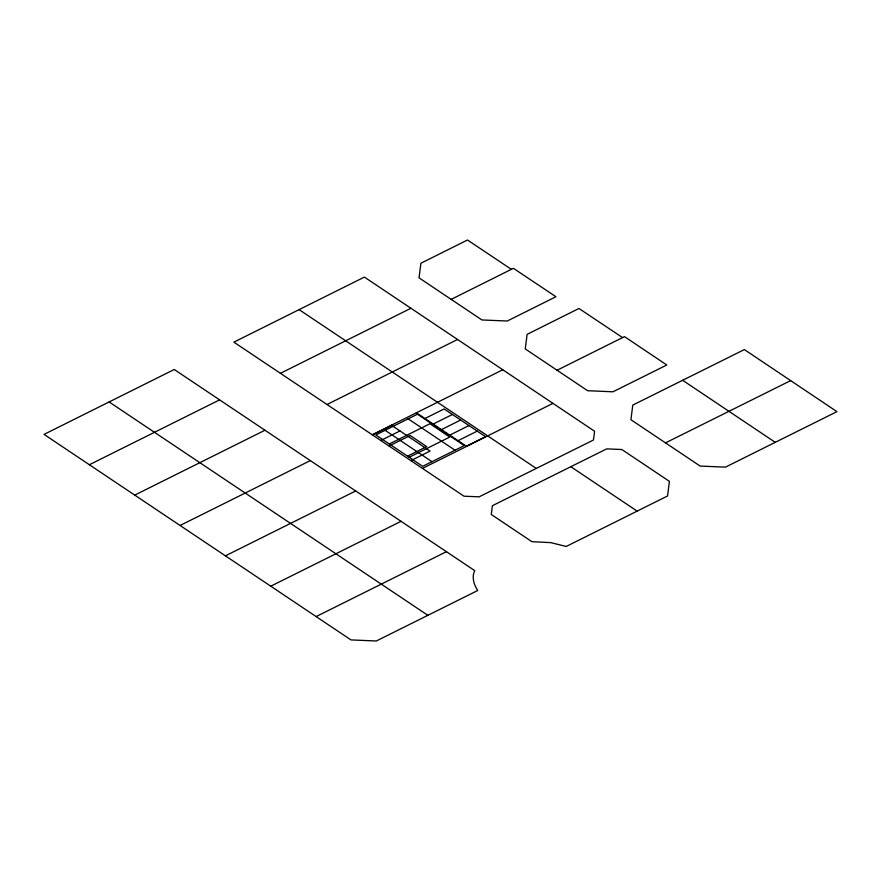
<?xml version="1.0" encoding="UTF-8"?>
<svg xmlns="http://www.w3.org/2000/svg" width="881" height="881" viewBox="0 0 881 881"><rect width="100%" height="100%" fill="white"/><g stroke="black" fill="none" stroke-linecap="round" stroke-linejoin="round"><path stroke-width="1.32" d="M451.171 299.375L513.414 268.32L555.944 296.732L507.247 321.025L481.929 319.957L419.037 277.845L420.909 263.232L467.514 240.006L511.365 269.344M299.1 309.627L233.872 342.147L463.968 496.19L479.132 496.829L593.442 440.026L594.598 431.25L364.393 277.097L299.1 309.627L536.287 468.428M89.377 464.739L219.6 399.864M280.422 373.324L410.931 308.273M134.727 495.111L264.961 430.236L474.727 570.635C471.489 577.154 473.956 584.797 477.733 590.501L376.297 640.994L350.979 639.914L44.05 434.388L174.251 369.491L264.961 430.236M327.027 404.5L457.547 339.493M180.087 525.483L310.354 460.576M372.245 434.785L502.765 369.778M372.498 434.95L391.693 425.391M380.779 440.5L399.974 430.941M424.939 418.508L444.134 408.949L485.541 436.657L466.335 446.215M389.325 443.98L429.928 423.75L449.795 437.053L409.191 457.272M389.061 446.039L410.183 435.522L426.734 446.601L407.54 456.171M433.221 424.047L452.416 414.488M557.056 370.24L624.497 336.641L666.807 364.998L612.956 391.792L587.638 390.712L525.252 348.931L527.113 334.362L578.96 308.482L622.559 337.588M441.491 429.587L460.697 420.028M449.773 435.137L468.978 425.567M410.854 460.642L430.06 451.072L391.45 425.226M225.415 555.834L355.715 490.948M458.054 440.676L477.26 431.117M422.451 468.406L552.96 403.366M270.775 586.195L401.075 521.321M570.822 466.71L492.402 505.694L491.257 514.471L531.915 541.672L550.812 542.641L566.23 546.451L667.567 495.981L669.428 481.367L621.876 449.53L606.745 448.858L570.822 466.71L637.161 511.134M316.136 616.568L446.436 551.693M665.518 442.879L790.664 380.614M775.236 442.339L836.95 411.647L744.368 349.581L632.778 405.095L630.917 419.719L700.153 466.071L725.47 467.139L775.236 442.339L682.654 380.284M416.405 412.793L466.6 446.392M408.156 418.838L455.025 450.213M385.118 430.313L431.987 461.688M109.134 401.956L427.858 615.323M417.44 414.213L375.824 434.939L422.693 466.313L464.32 445.588L417.44 414.213"/></g></svg>
